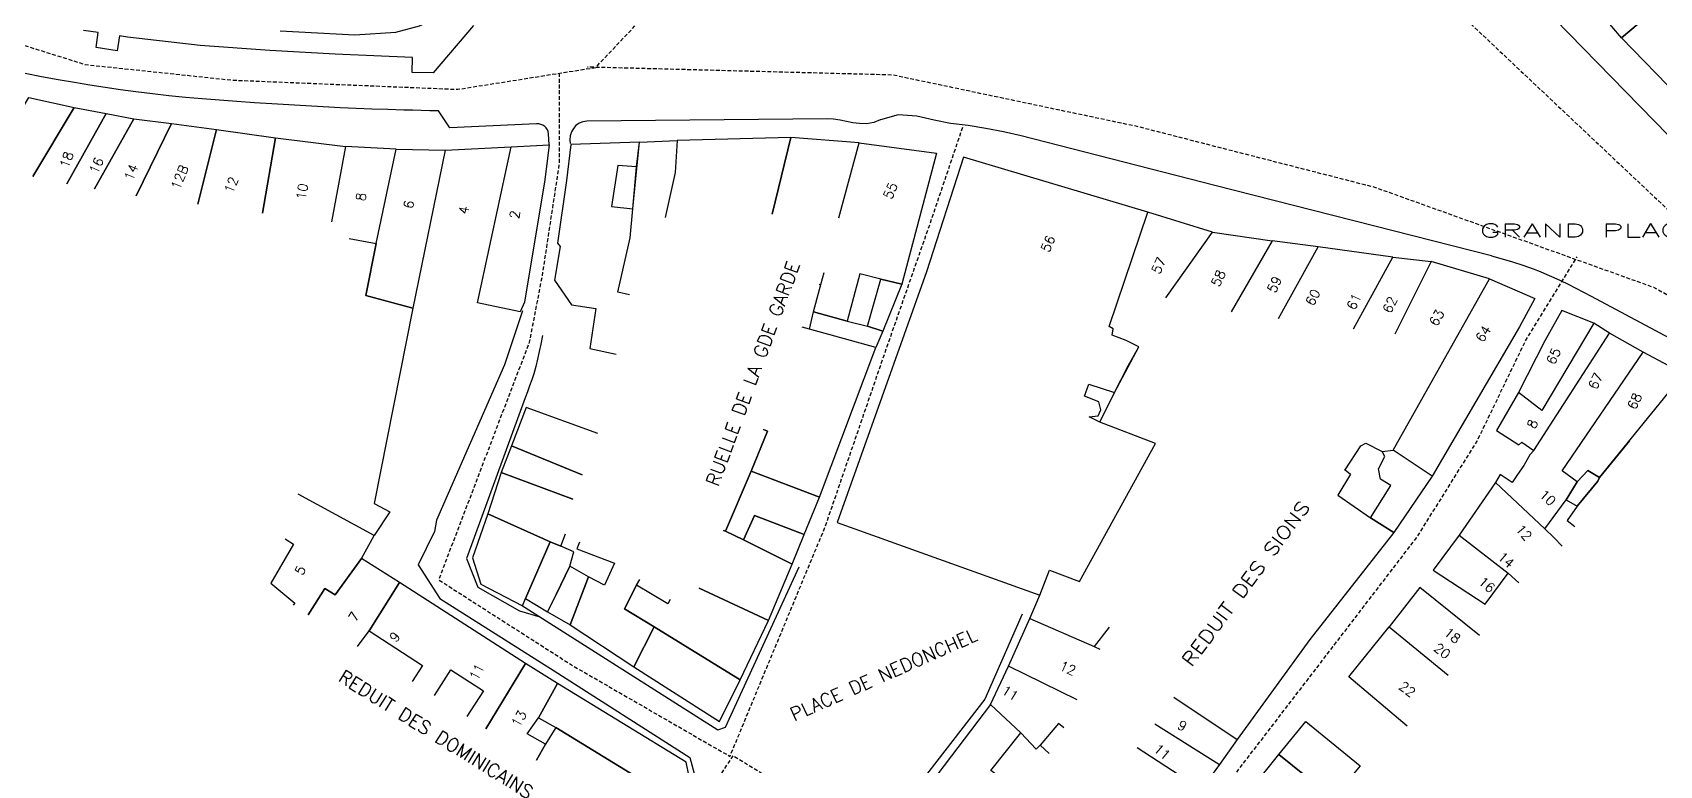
# Model space of a CAD drawing. Header units: millimetres. Extents: x 80000 to 81000, y 144000 to 145000.
# Drawn here: x 80316.8 to 80529.8, y 144317.9 to 144414 of the extents above; entities that cross this region are included whole.
import ezdxf
from ezdxf.enums import TextEntityAlignment as Align

# ---------------------------------------------------------------- set-up
doc = ezdxf.new("R2010")
doc.units = ezdxf.units.MM
doc.linetypes.add('DASHED', pattern=[0.75, 0.5, -0.25])
for name, color, linetype in [('W0001', 6, 'DASHED'), ('W0008', 7, 'CONTINUOUS'), ('W0100', 7, 'CONTINUOUS'), ('W0989', 7, 'CONTINUOUS'), ('W0991', 7, 'CONTINUOUS')]:
    doc.layers.add(name, color=color, linetype=linetype)
doc.styles.get("Standard").update_dxf_attribs({"font": 'romans.shx', "width": 0.85})

msp = doc.modelspace()

# ---------------------------------------------------------------- linework, layer by layer
at = {"layer": 'W0001', "flags": 128}
for points in [[(80256.75, 144441.57), (80275.48, 144431.29), (80289.23, 144423.5), (80307.88, 144414.72), (80323.66, 144409.77), (80342.9, 144407.73), (80372.42, 144406.52), (80390.49, 144409.39), (80447.28, 144469.63), (80560.16, 144363.1), (80529.02, 144380.54), (80492.5, 144393.66), (80461.36, 144401.65), (80429.38, 144408.39), (80389.41, 144409.43)], [(80513.4, 144242.13), (80463.61, 144283.13), (80433.88, 144304.86), (80414.39, 144315.52), (80408.43, 144319.18), (80397.78, 144302.78), (80385.28, 144283.71), (80369.71, 144265.27), (80351.06, 144243.75), (80340.61, 144252.58), (80324.62, 144268.77), (80311.71, 144284.55), (80298.97, 144302.57), (80291.18, 144315.1), (80277.98, 144333.92), (80268.99, 144327.97), (80249.71, 144315.89), (80236.8, 144307.9), (80216.15, 144294.21), (80204.7, 144286.71), (80202.87, 144285.67), (80189.75, 144302.07), (80115.93, 144393.7), (80101.56, 144412.68), (80087.86, 144432.74), (80076.37, 144451.81)], [(80385.7, 144408.64), (80385.7, 144396.78), (80383.45, 144382), (80381.79, 144373.38), (80369.92, 144342.24), (80387.53, 144330.96), (80408.06, 144319.1), (80420.55, 144349.24), (80428.13, 144371.34), (80434.29, 144388.99), (80438.58, 144401.69)], [(80457.07, 144289.04), (80462.4, 144299.12), (80468.52, 144309.36), (80486.59, 144332.92), (80498.04, 144347.86), (80505.87, 144360.39), (80512.2, 144373.51), (80518.98, 144384.58)]]:
    msp.add_lwpolyline(points, dxfattribs=at)
at = {"layer": 'W0008'}
for points in [[(80508.64, 144423.34), (80543.9, 144387.2)], [(80374.48, 144414.89), (80369.19, 144408.68), (80366.47, 144408.74), (80366.51, 144410.71), (80356.37, 144411.12), (80347.8, 144411.63), (80338.7, 144412.27), (80329.18, 144413.37), (80328.14, 144413.52), (80327.85, 144411.55), (80325.07, 144411.98), (80325.36, 144413.96), (80323.43, 144414.23)], [(80384.38, 144399.24), (80384.31, 144400.7), (80384.27, 144400.98), (80384.16, 144401.23), (80384.01, 144401.46), (80383.81, 144401.65), (80383.57, 144401.81), (80383.31, 144401.92), (80383.03, 144401.98), (80382.75, 144401.98), (80371.4, 144401.46), (80369.9, 144403.68), (80368.77, 144403.71), (80367.63, 144403.74), (80366.5, 144403.77), (80365.37, 144403.8), (80363.28, 144403.87), (80361.19, 144403.94), (80359.11, 144404.01), (80357.02, 144404.1), (80354.79, 144404.21), (80352.55, 144404.34), (80350.32, 144404.48), (80348.09, 144404.62), (80345.8, 144404.76), (80343.52, 144404.92), (80341.23, 144405.08), (80338.95, 144405.27), (80336.78, 144405.47), (80334.61, 144405.68), (80332.44, 144405.91), (80330.28, 144406.18), (80328.26, 144406.45), (80326.25, 144406.74), (80324.24, 144407.06), (80322.24, 144407.41), (80320.09, 144407.78), (80317.94, 144408.17), (80315.8, 144408.61)], [(80507.79, 144384.68), (80471.54, 144393.93), (80446.17, 144400.44), (80443.88, 144400.97), (80441.57, 144401.4), (80439.25, 144401.76), (80436.92, 144402.05), (80434.82, 144402.46), (80432.55, 144403.01), (80430.1, 144403.19), (80427.76, 144402.53), (80427.76, 144402.53), (80427.76, 144402.52), (80427.76, 144402.52), (80427.76, 144402.52), (80427.76, 144402.52), (80427.76, 144402.52), (80427.76, 144402.52), (80427.75, 144402.52), (80426.88, 144402.16), (80425.96, 144402.01), (80425.04, 144402.02), (80424.13, 144402.13), (80423.3, 144402.3), (80422.47, 144402.48), (80421.63, 144402.62), (80420.77, 144402.67), (80389.31, 144402.35), (80388.79, 144402.28), (80388.31, 144402.07), (80387.9, 144401.76), (80387.56, 144401.38), (80387.3, 144400.93), (80387.14, 144400.44), (80387.1, 144399.92), (80387.16, 144399.41)], [(80507.79, 144384.68), (80509.16, 144384.31), (80510.53, 144383.91), (80511.88, 144383.47), (80513.21, 144383), (80514.12, 144382.65), (80515.02, 144382.27), (80515.91, 144381.87), (80516.8, 144381.46), (80517.81, 144380.97), (80518.82, 144380.47), (80519.83, 144379.95), (80520.82, 144379.42), (80543.96, 144367.05), (80544.15, 144366.93), (80544.33, 144366.8), (80544.51, 144366.67), (80544.68, 144366.52), (80544.84, 144366.38), (80544.99, 144366.23), (80545.14, 144366.08), (80545.28, 144365.92), (80562.72, 144346.77)], [(80380.91, 144377.49), (80378.53, 144370.4), (80369.62, 144350.04), (80369.37, 144348.56), (80367.23, 144344.21), (80370.06, 144339.81), (80385.04, 144330.29), (80402.8, 144318.97), (80403.49, 144316.36)], [(80383.52, 144374.25), (80383.3, 144373.11), (80383.1, 144372.14), (80382.88, 144371.16), (80382.64, 144370.2), (80382.37, 144369.24), (80382.11, 144368.44), (80381.83, 144367.65), (80381.54, 144366.87), (80381.25, 144366.08), (80373.59, 144345.02), (80375.04, 144341.29), (80380.51, 144338.18), (80383.15, 144337.39)], [(80380.77, 144338.91), (80406.46, 144322.56), (80407.46, 144322.92), (80417.12, 144343.96)], [(80446.31, 144337.73), (80441.43, 144326.58), (80429.92, 144311.69)]]:
    msp.add_lwpolyline(points, dxfattribs=at)
at = {"layer": 'W0100'}
for p, q in [((80532.44, 144419.75), (80524.8, 144413.26)), ((80524.8, 144413.26), (80522.24, 144416.24)), ((80471.25, 144387.78), (80479.07, 144386.68)), ((80479.07, 144386.68), (80473.69, 144377.34)), ((80485.08, 144385.88), (80479.07, 144386.68)), ((80479.89, 144376.48), (80485.08, 144385.88)), ((80494.85, 144384.51), (80485.08, 144385.88)), ((80489.68, 144375.14), (80494.85, 144384.51)), ((80494.85, 144384.51), (80499.88, 144383.95)), ((80507.5, 144381.68), (80499.88, 144383.95)), ((80494.9, 144359.25), (80507.5, 144381.68)), ((80521.16, 144375.86), (80516.98, 144377.55)), ((80427.17, 144372.68), (80418.46, 144375.09)), ((80511.45, 144375.38), (80499.98, 144355.81)), ((80513.31, 144359.17), (80523.22, 144374.55)), ((80523.22, 144374.55), (80521.16, 144375.86)), ((80527.63, 144372.09), (80523.22, 144374.55)), ((80460.18, 144370.3), (80461.6, 144372.79)), ((80532.97, 144369.22), (80527.63, 144372.09)), ((80521.91, 144355.65), (80532.97, 144369.22)), ((80525.83, 144360.46), (80521.91, 144355.65)), ((80493.47, 144359.04), (80494.9, 144359.25)), ((80499.98, 144355.81), (80494.9, 144359.25)), ((80488.49, 144356.7), (80488.6, 144356.65)), ((80508.31, 144355), (80503.52, 144348.07)), ((80514.74, 144348.92), (80508.31, 144355)), ((80503.52, 144348.07), (80500.12, 144343.5)), ((80503.52, 144348.07), (80509.96, 144343.12)), ((80509.96, 144343.12), (80511.34, 144341.83)), ((80498.39, 144341.21), (80494.35, 144336.06)), ((80506.18, 144334.95), (80498.39, 144341.21)), ((80444.52, 144330.93), (80447.33, 144337.19)), ((80447.33, 144337.19), (80455.74, 144333.49)), ((80489.1, 144329.54), (80494.35, 144336.06)), ((80442.17, 144325.88), (80444.52, 144330.93)), ((80442.17, 144325.88), (80434.43, 144315.71)), ((80446.14, 144322.18), (80442.17, 144325.88)), ((80466.17, 144326.88), (80474.47, 144321.3)), ((80463.69, 144323.38), (80472.17, 144318.03)), ((80474.47, 144321.3), (80472.17, 144318.03)), ((80469.75, 144314.74), (80461.36, 144320.21)), ((80472.17, 144318.03), (80469.75, 144314.74))]:
    msp.add_line(p, q, dxfattribs=at)
for points in [[(80532.34, 144405.49), (80524.8, 144413.26), (80532.44, 144419.75)], [(80349.17, 144414.19), (80358.93, 144413.67), (80364.33, 144414.03), (80367.42, 144414.83), (80368.72, 144415.4)], [(80310.92, 144396.34), (80316.25, 144405.45), (80322.22, 144404.15)], [(80316.78, 144395.1), (80322.22, 144404.15), (80326.37, 144403.35)], [(80322.22, 144404.15), (80316.78, 144395.1)], [(80326.37, 144403.35), (80321.23, 144394.15)], [(80321.23, 144394.15), (80326.37, 144403.35), (80330.01, 144402.67)], [(80330.01, 144402.67), (80324.86, 144393.46)], [(80324.86, 144393.46), (80330.01, 144402.67), (80334.96, 144402.04)], [(80330.32, 144392.55), (80334.96, 144402.04), (80340.82, 144401.24)], [(80334.96, 144402.04), (80330.32, 144392.55)], [(80340.82, 144401.24), (80338.41, 144391.47)], [(80338.41, 144391.47), (80340.82, 144401.24), (80348.55, 144400.15)], [(80346.86, 144390.29), (80348.55, 144400.15), (80357.71, 144399.01), (80355.88, 144389.16)], [(80348.55, 144400.15), (80346.86, 144390.29)], [(80394.92, 144379.59), (80393.39, 144379.94), (80395.01, 144387.04), (80395.34, 144390.87), (80395.81, 144396.35), (80396.22, 144399.61), (80401.17, 144399.8)], [(80416.04, 144400.22), (80401.17, 144399.8), (80400.9, 144395.63), (80399.56, 144389.73)], [(80401.17, 144399.8), (80400.9, 144395.63), (80399.56, 144389.73)], [(80425, 144399.5), (80416.04, 144400.22), (80413.61, 144390.15)], [(80413.61, 144390.15), (80416.04, 144400.22)], [(80364.36, 144398.66), (80357.71, 144399.01), (80355.88, 144389.16)], [(80358.2, 144386.97), (80361.75, 144386.32), (80364.36, 144398.66)], [(80370.79, 144398.54), (80366.54, 144377.85), (80360.4, 144379.5), (80361.75, 144386.32), (80364.36, 144398.66), (80370.79, 144398.54)], [(80384.38, 144399.24), (80383.82, 144394.68), (80381.16, 144378.62), (80380.59, 144377.38), (80375.01, 144378.52), (80379.43, 144398.97), (80384.38, 144399.24)], [(80396.22, 144399.61), (80387.25, 144399.28), (80386.65, 144394.59), (80385.49, 144386.35), (80385.83, 144385.9), (80385.11, 144381.5), (80387.33, 144378.27), (80390.51, 144377.81), (80389.73, 144372.57), (80393.18, 144371.8)], [(80394.92, 144379.59), (80393.39, 144379.94), (80395.01, 144387.04), (80395.34, 144390.87), (80396.22, 144399.61)], [(80438.65, 144397.65), (80433.8, 144382.59), (80422.08, 144349.76), (80448.62, 144340.22), (80449.92, 144343.52), (80453.83, 144342.03), (80463.79, 144360.12), (80456.49, 144362.9), (80455.08, 144363.59), (80456.28, 144363.74), (80456.63, 144364.53), (80456.37, 144365.57), (80454.48, 144366.31), (80455.07, 144367.89), (80458.43, 144366.78), (80461.6, 144372.79), (80459.93, 144373.59), (80458.09, 144374.28), (80458.23, 144375.12), (80457.73, 144375.42), (80462.77, 144390.41), (80438.65, 144397.65)], [(80422.33, 144389.68), (80425, 144399.5)], [(80425, 144399.5), (80435.11, 144398.14), (80430.55, 144381), (80427.83, 144381.65)], [(80395.81, 144396.35), (80393.39, 144396.53), (80392.56, 144391.17), (80395.34, 144390.87), (80395.81, 144396.35)], [(80465.12, 144379.21), (80471.25, 144387.78), (80462.77, 144390.41)], [(80358.2, 144386.97), (80361.75, 144386.32), (80360.4, 144379.5), (80366.54, 144377.85), (80361.5, 144352.26), (80363.55, 144351.13), (80361.5, 144348.04), (80351.55, 144353.47), (80351.54, 144353.46)], [(80465.12, 144379.21), (80471.25, 144387.78)], [(80499.88, 144383.95), (80495.13, 144374.42)], [(80427.83, 144381.65), (80425.05, 144382.32), (80423.42, 144376.13), (80418.99, 144377.34), (80419.95, 144380.94), (80420.38, 144382.52)], [(80419.75, 144380.99), (80419.95, 144380.94), (80420.38, 144382.52)], [(80427.83, 144381.65), (80430.55, 144381), (80428.08, 144374.82), (80426.09, 144375.47), (80427.83, 144381.65)], [(80507.5, 144381.68), (80513.42, 144379.1), (80511.45, 144375.38)], [(80418.99, 144377.34), (80423.42, 144376.13), (80426.09, 144375.47), (80428.08, 144374.82), (80427.17, 144372.68), (80418.46, 144375.09), (80418.99, 144377.34)], [(80516.98, 144377.55), (80514.73, 144373.56), (80511.29, 144366.77)], [(80418.46, 144375.09), (80417.5, 144375.36)], [(80521.16, 144375.86), (80514.34, 144364.42), (80511.29, 144366.77)], [(80412.45, 144361.93), (80412.97, 144361.7), (80410.82, 144356.47), (80419.79, 144353.05), (80427.17, 144372.68)], [(80518.98, 144355.07), (80517.02, 144356.51), (80527.63, 144372.09)], [(80463.79, 144360.12), (80456.49, 144362.9), (80458.43, 144366.78), (80460.18, 144370.3)], [(80511.29, 144366.77), (80508.42, 144361.79), (80511.35, 144359.95), (80511.74, 144360.3), (80513.31, 144359.17)], [(80390.77, 144361.41), (80381.37, 144364.82), (80379.46, 144359.8)], [(80407.2, 144348.72), (80407.5, 144348.6), (80410.82, 144356.47), (80412.97, 144361.7), (80412.45, 144361.93)], [(80388.7, 144355.99), (80379.46, 144359.8), (80378.09, 144356.31)], [(80379.46, 144359.8), (80388.7, 144355.99)], [(80447.33, 144337.19), (80448.62, 144340.22), (80449.92, 144343.52), (80453.83, 144342.03), (80463.79, 144360.12)], [(80488.6, 144356.65), (80490.67, 144359.81), (80491.32, 144360.14), (80493.47, 144359.04)], [(80491.93, 144350.38), (80494.59, 144354.58), (80493.22, 144355.42), (80492.96, 144356.78), (80493.8, 144358.39), (80493.47, 144359.04)], [(80513.31, 144359.17), (80512.8, 144358.63), (80511.98, 144357.23), (80511.19, 144356.06), (80510.48, 144354.99), (80508.92, 144356.06), (80508.31, 144355)], [(80387.47, 144352.82), (80378.09, 144356.31), (80376.37, 144350.89)], [(80378.09, 144356.31), (80387.47, 144352.82)], [(80419.79, 144353.05), (80410.82, 144356.47), (80407.5, 144348.6), (80409.83, 144347.46), (80411.29, 144350.67), (80417.77, 144348.16), (80419.79, 144353.05)], [(80488.6, 144356.65), (80489.31, 144356.07), (80487.63, 144353.35), (80491.93, 144350.38)], [(80499.98, 144355.81), (80494.97, 144348.44), (80491.93, 144350.38)], [(80514.74, 144348.92), (80517.56, 144352.74), (80518.98, 144355.07)], [(80517.56, 144352.74), (80518.97, 144351.88), (80521.67, 144355.18), (80521.91, 144355.65), (80520.39, 144356.58), (80518.98, 144355.07), (80517.56, 144352.74)], [(80521.91, 144355.65), (80521.67, 144355.18), (80518.97, 144351.88), (80517.67, 144350.01), (80518.66, 144349.22)], [(80518.98, 144355.07), (80520.39, 144356.58), (80521.91, 144355.65)], [(80351.55, 144353.47), (80351.54, 144353.46)], [(80352.84, 144337.65), (80355, 144341.1), (80356.37, 144340.25), (80359.84, 144345.04), (80361.5, 144348.04), (80351.55, 144353.47)], [(80381.28, 144339.77), (80384.53, 144347.23), (80376.37, 144350.89), (80374.35, 144345.14), (80375.44, 144341.68), (80380.89, 144338.81), (80381.28, 144339.77)], [(80376.37, 144350.89), (80384.53, 144347.23), (80385.91, 144346.64), (80386.54, 144348.27)], [(80416.19, 144344.29), (80409.83, 144347.46), (80407.5, 144348.6), (80407.2, 144348.72)], [(80417.77, 144348.16), (80411.29, 144350.67), (80409.83, 144347.46), (80416.19, 144344.29), (80417.77, 144348.16)], [(80491.93, 144350.38), (80494.97, 144348.44), (80483.97, 144334.41), (80474.47, 144321.3)], [(80517.03, 144346.67), (80515.94, 144347.78), (80514.74, 144348.92)], [(80349.83, 144347.62), (80350.9, 144346.91), (80347.95, 144341.78), (80351.08, 144339.18), (80350.88, 144338.9)], [(80384.19, 144338.03), (80385.3, 144340.32), (80387.11, 144344.04), (80387.61, 144345.9), (80385.91, 144346.64), (80384.53, 144347.23), (80381.28, 144339.77), (80384.19, 144338.03)], [(80388.37, 144347.18), (80388.01, 144346.29), (80392.94, 144344.42), (80391.65, 144341.55), (80389.55, 144342.62), (80387.13, 144336.32), (80395.47, 144330.85)], [(80359.84, 144345.04), (80356.37, 144340.25), (80355, 144341.1), (80352.84, 144337.64)], [(80359.31, 144333.5), (80360.81, 144335.56), (80364.79, 144341.87), (80359.84, 144345.04)], [(80387.13, 144336.32), (80389.55, 144342.62), (80387.11, 144344.04), (80385.3, 144340.32), (80384.19, 144338.03), (80387.13, 144336.32)], [(80395.47, 144330.85), (80398.12, 144336.07), (80394.26, 144338.45), (80395.84, 144341.54), (80396.26, 144342.29)], [(80404.02, 144341.16), (80413.09, 144336.92), (80416.19, 144344.29)], [(80500.12, 144343.5), (80506.94, 144339.04), (80509.96, 144343.12)], [(80364.79, 144341.87), (80360.81, 144335.56), (80367.81, 144331.03), (80366.46, 144328.92)], [(80376.12, 144322.73), (80381.29, 144331.29), (80364.79, 144341.87)], [(80400.24, 144339.68), (80399.93, 144339.11), (80395.84, 144341.54), (80394.26, 144338.45), (80398.12, 144336.07), (80409.38, 144329.15), (80413.09, 144336.92)], [(80413.09, 144336.92), (80404.02, 144341.16)], [(80409.38, 144329.15), (80398.12, 144336.07), (80395.47, 144330.85), (80406.7, 144323.69), (80409.38, 144329.15)], [(80457.72, 144336.05), (80455.74, 144333.49)], [(80494.35, 144336.06), (80502.09, 144329.73)], [(80455.74, 144333.49), (80456.49, 144333.17)], [(80369.36, 144327.06), (80371.51, 144330.46), (80375.78, 144327.69), (80373.63, 144324.32)], [(80381.29, 144331.29), (80376.12, 144322.73)], [(80382.73, 144318.61), (80383.91, 144320.69), (80381.52, 144322.05), (80383, 144324.13), (80385.5, 144328.64), (80381.29, 144331.29)], [(80453.5, 144326.53), (80444.52, 144330.93)], [(80496.72, 144323.06), (80489.1, 144329.54)], [(80385.5, 144328.64), (80383, 144324.13), (80385.28, 144322.89), (80401.13, 144313.16), (80402.83, 144316.03), (80402.32, 144318.34), (80385.5, 144328.64)], [(80451.79, 144322.84), (80451.07, 144323.41), (80448.68, 144320.56)], [(80479.91, 144319.34), (80483.48, 144323.65), (80490.59, 144317.86), (80487.54, 144314.17)], [(80401.13, 144313.16), (80385.28, 144322.89), (80383.91, 144320.69), (80382.73, 144318.61)], [(80444.28, 144315.71), (80442.2, 144317.27), (80446.14, 144322.18)], [(80448.68, 144320.56), (80448.17, 144320.05), (80446.14, 144322.18)], [(80448.68, 144320.56), (80449.86, 144319.46)], [(80477.44, 144278.79), (80472.99, 144282.14), (80470.89, 144284.02), (80468.64, 144285.85), (80474.29, 144292.72), (80465, 144298.61), (80472.68, 144310.31), (80479.91, 144319.34), (80487.08, 144313.6), (80483.93, 144309.97), (80484.09, 144309.13), (80480, 144304.1), (80480.35, 144303.78)], [(80487.54, 144314.17), (80487.08, 144313.6), (80479.91, 144319.34)]]:
    msp.add_lwpolyline(points, dxfattribs=at)
at = {"layer": 'W0100', "flags": 128}
msp.add_lwpolyline([(80370.79, 144398.54), (80379.43, 144398.97)], dxfattribs=at)

# ---------------------------------------------------------------- texts
at = {"layer": 'W0989'}
for s, rotation, width, p in [('GRAND PLACE', 0.0654, 1.8, (80520.7, 144388.03)), ('REDUIT DES SIONS', 53.379, 1.2, (80475.6, 144341.76))]:
    msp.add_text(s, height=1.75, rotation=rotation, dxfattribs=dict(at, width=width)).set_placement(p, align=Align.MIDDLE)
for s, rotation, p in [('RUELLE DE LA GDE GARDE', 69.8159, (80411.07, 144369.29)), ('PLACE DE NEDONCHEL', 23.8826, (80428.19, 144329.84)), ('REDUIT DES DOMINICAINS', 327.9354, (80369.58, 144321.98))]:
    msp.add_text(s, height=1.75, rotation=rotation, dxfattribs=at).set_placement(p, align=Align.MIDDLE)
at = {"layer": 'W0991'}
for s, rotation, p in [('18', 70.6717, (80321.21, 144397.29)), ('16', 66.0037, (80325.11, 144396.53)), ('14', 67.4947, (80329.67, 144395.66)), ('12B', 68.074, (80336.02, 144395)), ('12', 68.074, (80342.76, 144393.98)), ('10', 80.5956, (80352.04, 144393.12)), ('55', 66.4165, (80429.08, 144393.23)), ('8', 83.1875, (80359.76, 144392.43)), ('6', 79.6934, (80366.01, 144391.43)), ('4', 80.1793, (80373.23, 144390.68)), ('2', 82.0366, (80379.88, 144390.11)), ('56', 66.4165, (80449.7, 144386.29)), ('57', 66.4165, (80464.19, 144383.43)), ('58', 65.1724, (80472, 144381.76)), ('59', 65.1724, (80479.35, 144380.95)), ('60', 62.7546, (80484.37, 144379.25)), ('61', 65.1724, (80489.76, 144378.7)), ('62', 65.1724, (80494.46, 144378.29)), ('63', 60.1777, (80500.6, 144376.58)), ('64', 58.3375, (80506.68, 144374.49)), ('65', 65.1724, (80515.89, 144371.56)), ('67', 65.1724, (80521.41, 144368.29)), ('68', 65.1724, (80526.51, 144365.64)), ('8', 67.1731, (80513.13, 144362.67)), ('10', 316.9159, (80515.12, 144353)), ('12', 310.9042, (80512.02, 144348.43)), ('14', 318.9792, (80509.68, 144344.84)), ('5', 61.1094, (80351.8, 144343.49)), ('16', 319.7784, (80507.16, 144341.6)), ('7', 57.942, (80358.83, 144337.41)), ('9', 50.6747, (80364.19, 144334.75)), ('20', 321.1744, (80501.31, 144332.91)), ('18', 321.7896, (80502.65, 144334.94)), ('11', 62.7091, (80374.92, 144330.17)), ('12', 335.9375, (80452.29, 144330.66)), ('11', 328.0646, (80444.75, 144327.38)), ('22', 322.4082, (80496.75, 144327.9)), ('13', 58.7856, (80380.44, 144324.04)), ('9', 329.5392, (80467.29, 144323.11)), ('11', 320.3229, (80464.65, 144319.7))]:
    msp.add_text(s, height=1.25, rotation=rotation, dxfattribs=at).set_placement(p, align=Align.MIDDLE)

doc.saveas('drawing.dxf')
